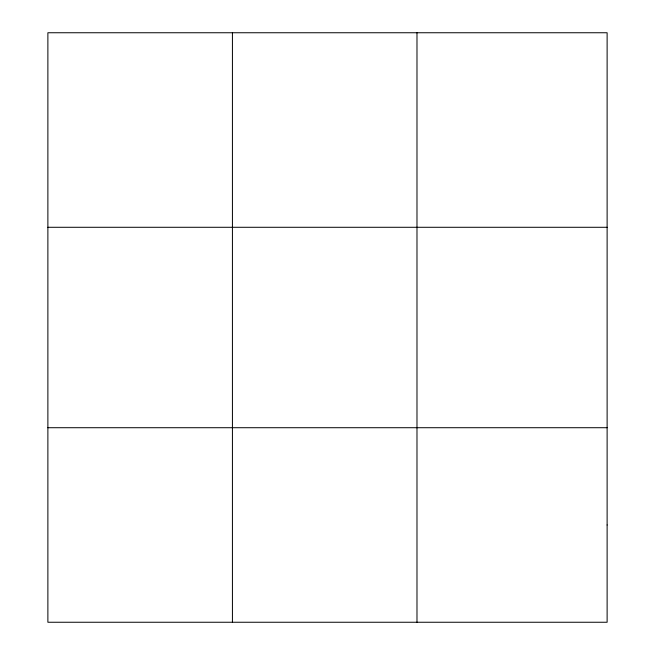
<?xml version="1.0" encoding="UTF-8"?>
<svg xmlns="http://www.w3.org/2000/svg" width="655" height="655" viewBox="0 0 655 655"><rect width="100%" height="100%" fill="white"/><g stroke="black" fill="none" stroke-linecap="round" stroke-linejoin="round"><path stroke-width="0.98" d="M232.427 622.25L232.427 32.75M416.981 622.25L416.981 32.75M47.88 227.285L607.12 227.285M47.88 427.715L607.12 427.715M607.12 524.983L607.12 622.25L47.88 622.25L47.88 32.75L607.12 32.75L607.12 524.983"/></g></svg>
